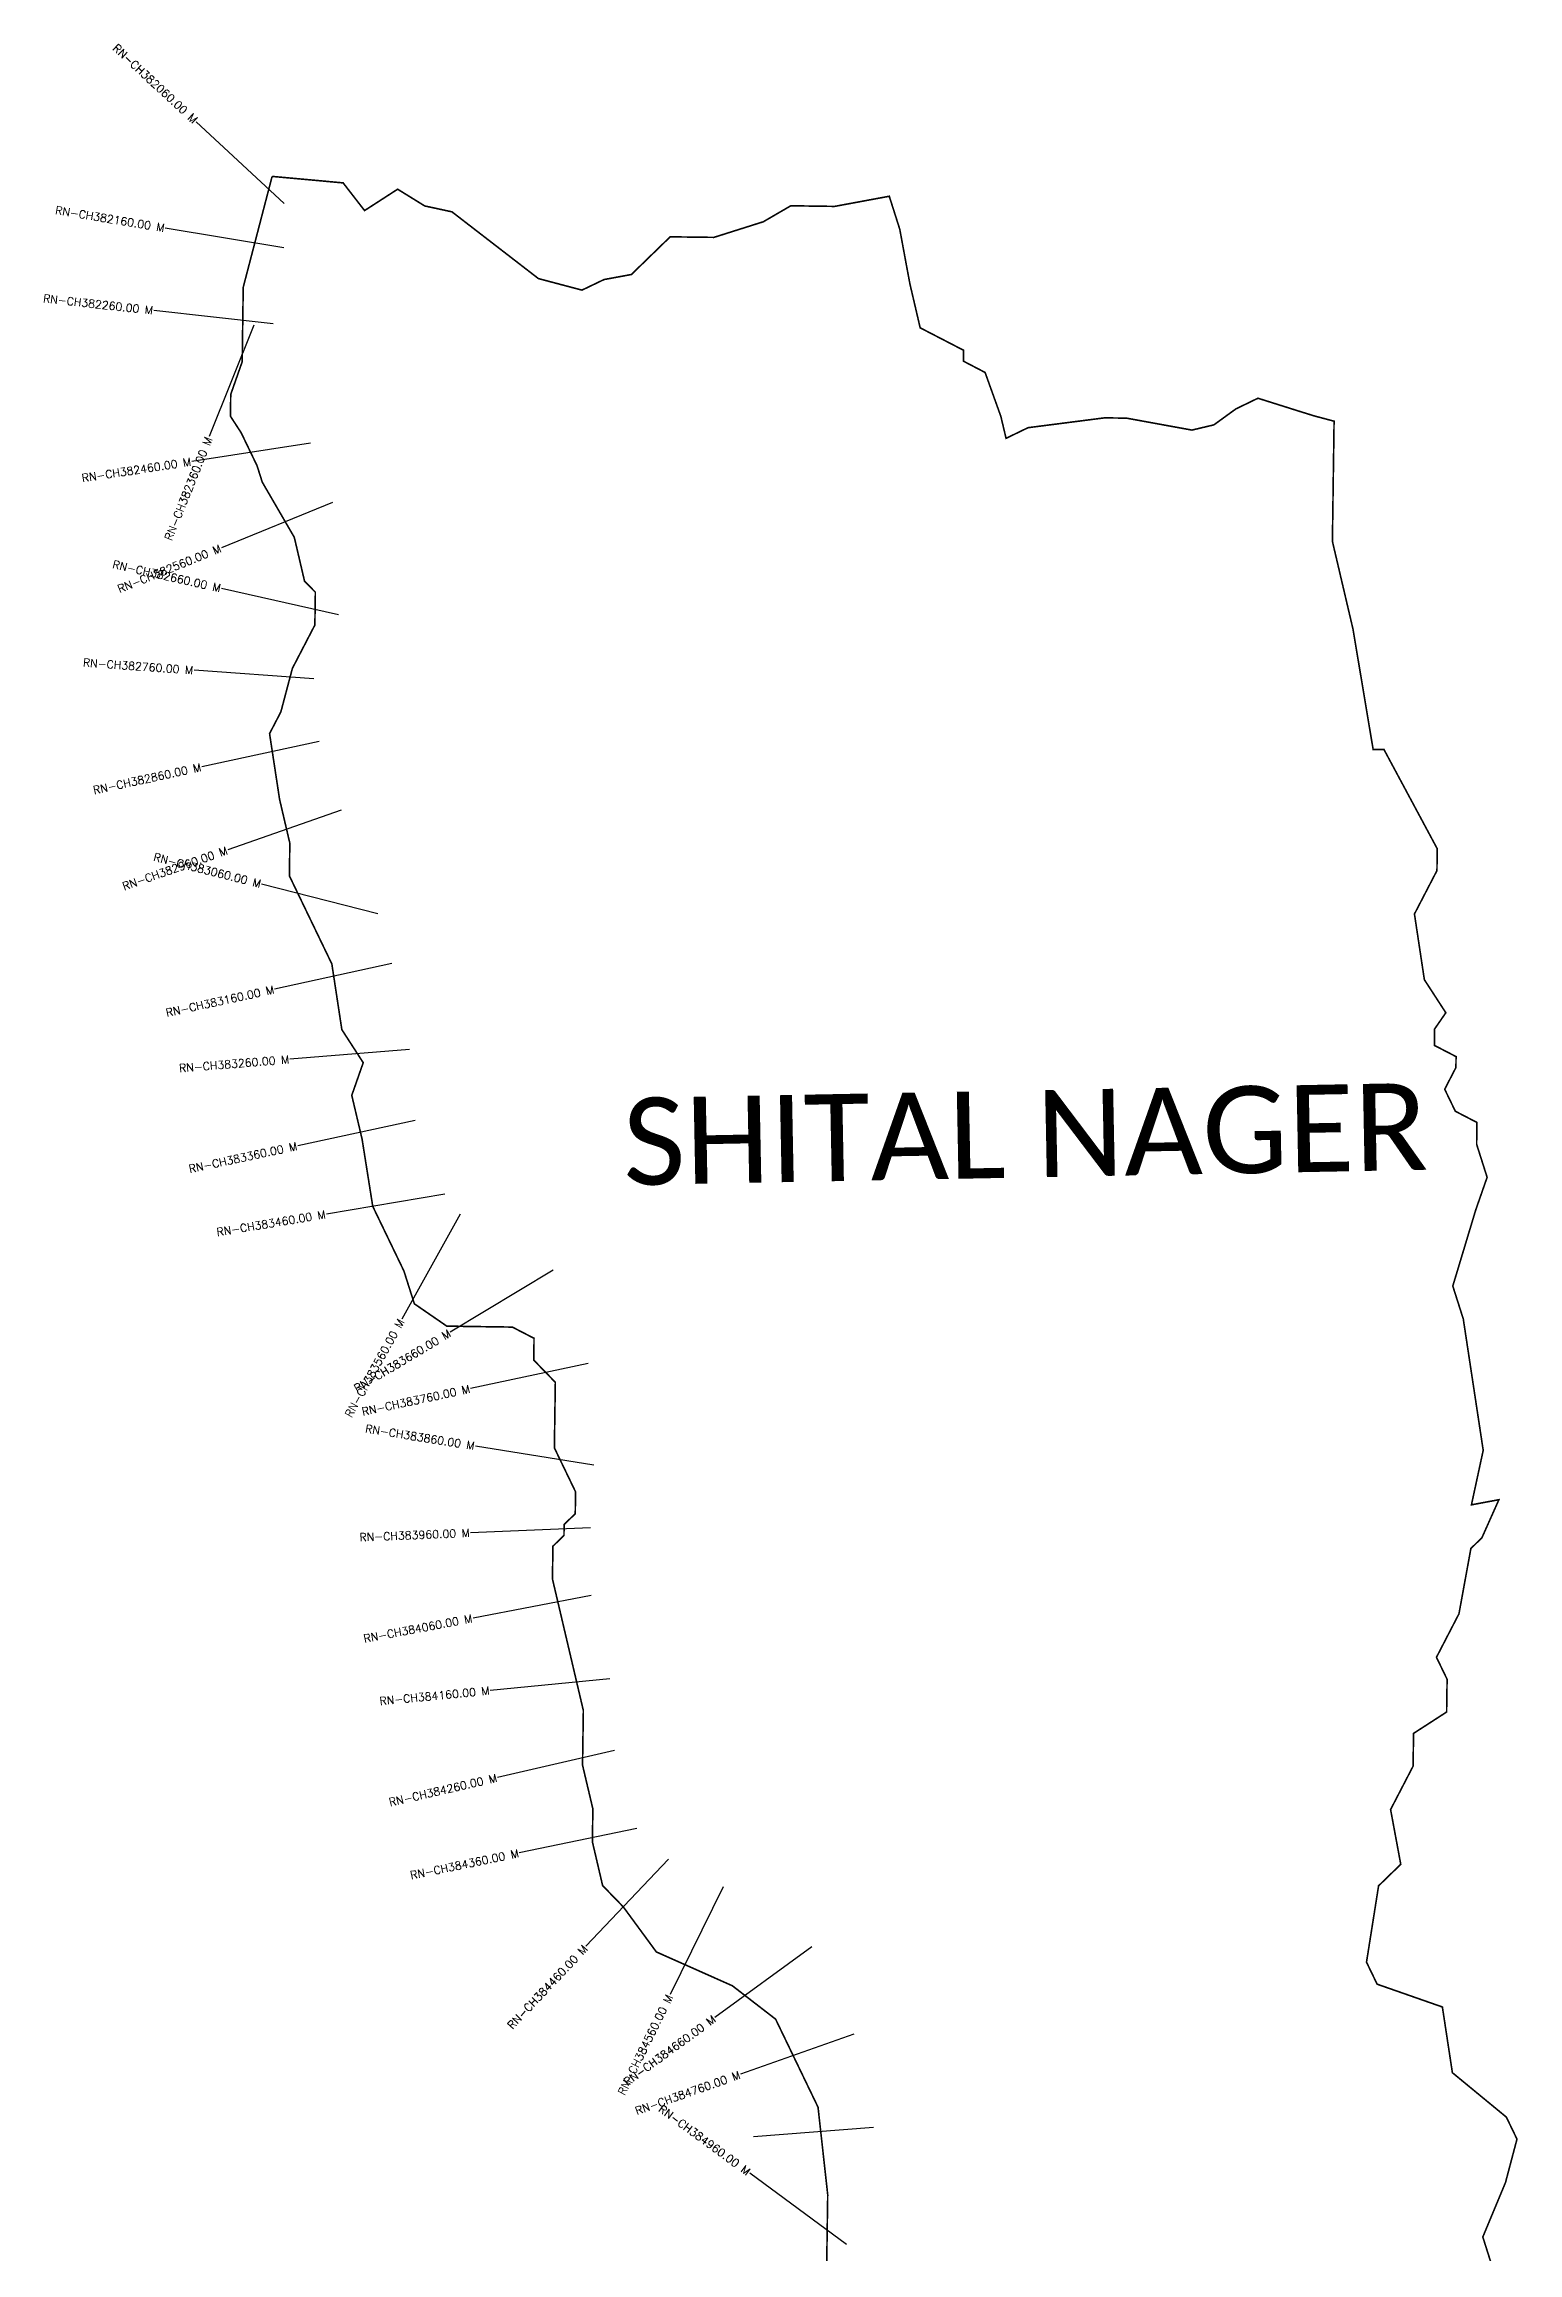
# Model space of a CAD drawing. Header units: metres. Extents: x 299786 to 302591, y 1951766 to 1957202.
# Drawn here: x 299786 to 301627, y 1954442 to 1957202 of the extents above; entities that cross this region are included whole.
import ezdxf
from ezdxf.enums import TextEntityAlignment as Align

# ---------------------------------------------------------------- set-up
doc = ezdxf.new("R2010")
doc.units = ezdxf.units.M
doc.header["$MEASUREMENT"] = 0
for name, color, linetype in [('CS', 134, 'Continuous'), ('CSMark', 6, 'Continuous'), ('VILLAGE NAME', 250, 'Continuous')]:
    doc.layers.add(name, color=color, linetype=linetype)
doc.styles.get("Standard").update_dxf_attribs({"font": 'simplex.shx'})

msp = doc.modelspace()

# ---------------------------------------------------------------- linework, layer by layer
at = {"color": 6, "const_width": 2, "flags": 128}
for points in [[(300762.8, 1954343.5), (300765.3, 1954514.2), (300753.2, 1954623.6), (300700.2, 1954733.6), (300646.2, 1954775.3), (300551.2, 1954817.6), (300509.9, 1954873.9), (300484.1, 1954900.5), (300471.3, 1954955.3), (300471.9, 1954996.3), (300459, 1955051), (300460, 1955119.3), (300421.4, 1955283.7), (300422, 1955324.6), (300435.8, 1955338.1), (300436, 1955351.7), (300449.9, 1955365.2), (300450.3, 1955392.5), (300423.8, 1955447.5), (300425, 1955529.4), (300398.1, 1955557.1), (300398.4, 1955584.4), (300371.3, 1955598.4), (300289.4, 1955599.6), (300248.9, 1955627.5), (300235.8, 1955668.6), (300196.9, 1955749.3), (300183.6, 1955833.2), (300170.7, 1955888), (300185, 1955928.8), (300158.3, 1955970.1), (300145.8, 1956052.2), (300092.8, 1956162.2), (300093.3, 1956203.1), (300080.5, 1956257.9), (300068, 1956340), (300082.1, 1956367.1), (300096.5, 1956421.5), (300124.6, 1956475.7), (300125.2, 1956516.7), (300111.7, 1956530.5), (300098.9, 1956585.3), (300058.9, 1956654.2), (300052.4, 1956674.7), (300032.5, 1956716), (300019.1, 1956736.6), (300019.5, 1956763.9), (300033.8, 1956804.7), (300035.1, 1956897.8), (300071.2, 1957036.3)], [(300071.2, 1957036.3), (300159.9, 1957028.2), (300186.7, 1956993.6), (300228, 1957020.3), (300261.8, 1956999.4), (300295.9, 1956992), (300403.9, 1956908.6), (300458.3, 1956894.2), (300485.8, 1956907.4), (300520, 1956913.7), (300568.5, 1956960.8), (300623.1, 1956960.1), (300684.8, 1956979.6), (300719.2, 1956999.6), (300773.8, 1956998.8), (300842.2, 1957011.5), (300855.3, 1956970.3), (300863.2, 1956927.6), (300868, 1956901.9), (300880.8, 1956847.1), (300935.1, 1956819), (300934.9, 1956805.4), (300961.9, 1956791.3), (300981.6, 1956736.4), (300988.1, 1956709), (301015.6, 1956722.3), (301111.3, 1956734.6), (301138.6, 1956734.2), (301220.3, 1956719.3), (301247.7, 1956725.8), (301275.3, 1956745.8), (301302.8, 1956759.1), (301357, 1956742), (301373.5, 1956736.9), (301397.9, 1956730.4), (301395.8, 1956580.3), (301421.5, 1956470.7), (301446.7, 1956320.2), (301460.3, 1956320), (301526.8, 1956196.1), (301526.4, 1956168.8), (301498.3, 1956114.6), (301510.7, 1956032.5), (301537.5, 1955991.2), (301523.5, 1955970.9), (301523.2, 1955950.4), (301550.3, 1955936.4), (301550.1, 1955922.7), (301536.1, 1955895.6), (301549.4, 1955868.1), (301576.4, 1955854.1), (301576, 1955826.8), (301589.1, 1955785.6), (301574.9, 1955744.9), (301546.2, 1955649.7), (301559.3, 1955608.6), (301584.2, 1955444.4), (301569.5, 1955376.3), (301603.8, 1955382.7), (301582.6, 1955335.2), (301568.8, 1955321.7), (301553.9, 1955240.1), (301525.8, 1955185.8), (301539.1, 1955158.3), (301538.5, 1955117.4), (301497.2, 1955090.7), (301496.6, 1955049.7), (301468.5, 1954995.5), (301481.2, 1954927.1), (301453.5, 1954900.2), (301438.4, 1954804.8), (301451.7, 1954777.3), (301533.2, 1954748.8), (301545.7, 1954666.7), (301613.1, 1954611.2), (301626.4, 1954583.7), (301612, 1954529.3), (301583.7, 1954461.4), (301609.8, 1954379.1)]]:
    msp.add_lwpolyline(points, dxfattribs=at)
at = {"layer": 'CS'}
for p, q in [((300086.4, 1957002.5), (299976.4, 1957104.5)), ((300085.7, 1956947.1), (299937.7, 1956971.6)), ((300085.7, 1956947.1), (299937.7, 1956971.6)), ((300072.5, 1956852.1), (299923.4, 1956868.7)), ((300048.2, 1956850.4), (299992.5, 1956711.1)), ((300048.2, 1956850.4), (299992.5, 1956711.1)), ((300119.2, 1956702.8), (299970.9, 1956680.1)), ((300146.8, 1956628.7), (300007.8, 1956572.3)), ((300154.2, 1956488.4), (300007.8, 1956521.4)), ((300123.2, 1956408.5), (299973.6, 1956419.1)), ((300130.1, 1956330.3), (299983.5, 1956298.5)), ((300157.4, 1956244.4), (300015.9, 1956194.8)), ((300203.4, 1956114.9), (300058, 1956151.9)), ((300220.9, 1956052.6), (300074.3, 1956020.6)), ((300243, 1955945.2), (300093.5, 1955933.1)), ((300249.8, 1955856.6), (300103.2, 1955825)), ((300286.9, 1955764.3), (300139, 1955739.6)), ((300306.1, 1955739.5), (300233.3, 1955608.4)), ((300422.4, 1955669.4), (300293.8, 1955592.2)), ((300465.9, 1955553), (300319.2, 1955521.6)), ((300473.2, 1955426), (300325.1, 1955449.7)), ((300469.1, 1955347.7), (300319.2, 1955341.5)), ((300469.1, 1955347.7), (300319.2, 1955341.5)), ((300469.6, 1955262.8), (300322.2, 1955234.8)), ((300493.1, 1955158.9), (300343.8, 1955144.4)), ((300499, 1955069.2), (300352.9, 1955035.5)), ((300526.9, 1954971.7), (300380, 1954941.3)), ((300566.4, 1954933.6), (300463.3, 1954824.7)), ((300634.7, 1954899), (300568.5, 1954764.4)), ((300745.4, 1954824.1), (300624.3, 1954735.7)), ((300797.8, 1954714.8), (300656.4, 1954664.8)), ((300822.3, 1954598.2), (300672.7, 1954586.5)), ((300788.7, 1954452.2), (300667.9, 1954541))]:
    msp.add_line(p, q, dxfattribs=at)

# ---------------------------------------------------------------- texts
at = {"layer": 'CSMark'}
for s, rotation, p in [('RN-CH382060.00 M', 317.1595, (299975.7, 1957105.2)), ('RN-CH382160.00 M', 350.5976, (299936.7, 1956971.8)), ('RN-CH382160.00 M', 350.5976, (299936.7, 1956971.8)), ('RN-CH382260.00 M', 353.6564, (299922.4, 1956868.8)), ('RN-CH382260.00 M', 353.6564, (299922.4, 1956868.8)), ('RN-CH382360.00 M', 68.213, (299992.2, 1956710.2)), ('RN-CH382360.00 M', 68.213, (299992.2, 1956710.2)), ('RN-CH382460.00 M', 8.689, (299969.9, 1956680)), ('RN-CH382560.00 M', 22.0696, (300006.8, 1956572)), ('RN-CH382660.00 M', 347.3094, (300006.8, 1956521.6)), ('RN-CH382760.00 M', 355.9521, (299972.6, 1956419.2)), ('RN-CH382860.00 M', 12.2481, (299982.5, 1956298.3)), ('RN-CH382960.00 M', 19.3225, (300014.9, 1956194.4)), ('RN-CH383060.00 M', 345.7242, (300057, 1956152.2)), ('RN-CH383160.00 M', 12.327, (300073.4, 1956020.4)), ('RN-CH383260.00 M', 4.6258, (300092.5, 1955933)), ('RN-CH383360.00 M', 12.1373, (300102.2, 1955824.8)), ('RN-CH383460.00 M', 9.4669, (300138, 1955739.5)), ('RN-CH383560.00 M', 60.9608, (300232.8, 1955607.5)), ('RN-CH383660.00 M', 30.9788, (300293, 1955591.7)), ('RN-CH383760.00 M', 12.1022, (300318.2, 1955521.4)), ('RN-CH383860.00 M', 350.9036, (300324.1, 1955449.9)), ('RN-CH383960.00 M', 2.3855, (300318.2, 1955341.4)), ('RN-CH383960.00 M', 2.3855, (300318.2, 1955341.4)), ('RN-CH384060.00 M', 10.7571, (300321.2, 1955234.6)), ('RN-CH384160.00 M', 5.5558, (300342.8, 1955144.3)), ('RN-CH384260.00 M', 12.9691, (300351.9, 1955035.3)), ('RN-CH384360.00 M', 11.6971, (300379.1, 1954941.1)), ('RN-CH384360.00 M', 11.6971, (300379.1, 1954941.1)), ('RN-CH384460.00 M', 46.5937, (300462.6, 1954823.9)), ('RN-CH384560.00 M', 63.7912, (300568, 1954763.5)), ('RN-CH384660.00 M', 36.1353, (300623.5, 1954735.1)), ('RN-CH384760.00 M', 19.4806, (300655.5, 1954664.5)), ('RN-CH384960.00 M', 323.6975, (300667, 1954541.6))]:
    msp.add_text(s, height=10, rotation=rotation, dxfattribs=at).set_placement(p, align=Align.MIDDLE_RIGHT)
at = {"layer": 'VILLAGE NAME', "insert": (300508.4, 1955884.4), "char_height": 108.748, "attachment_point": 1, "rotation": 1.1028}
msp.add_mtext_dynamic_manual_height_columns('{\\fCalibri|b0|i0|c0|p34;SHITAL NAGER}', width=1571.314, gutter_width=543.7, heights=[0], dxfattribs=at)

doc.saveas('drawing.dxf')
